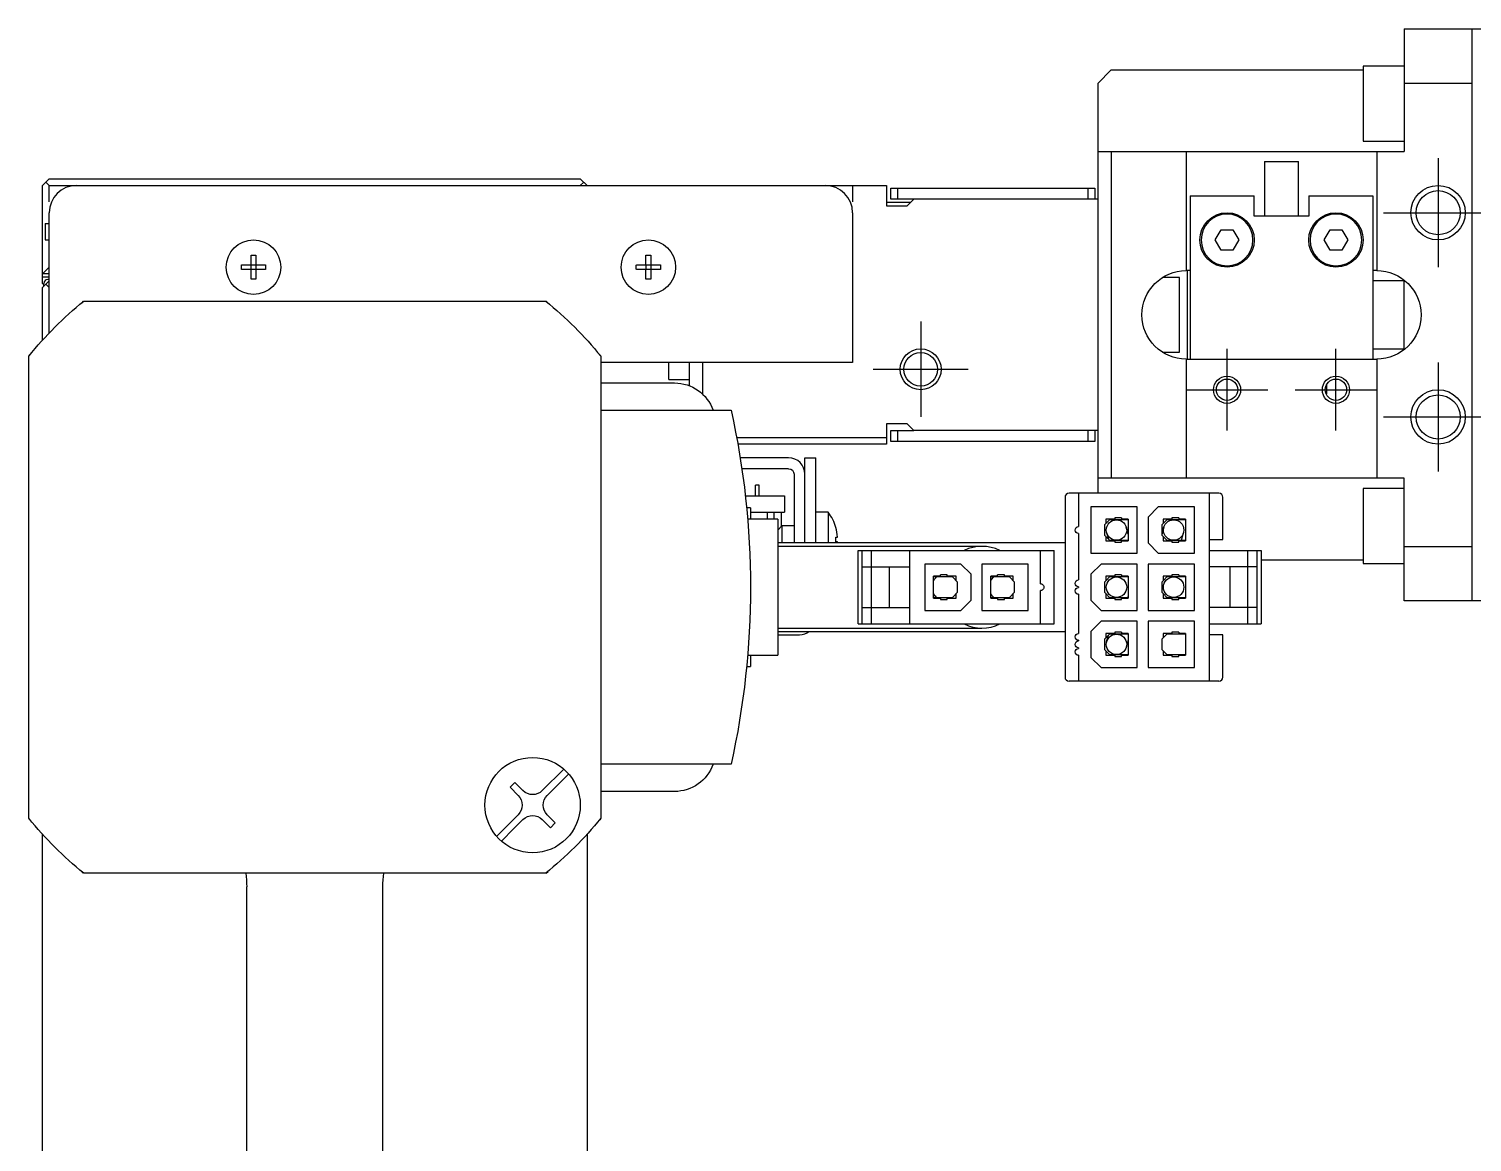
# Model space of a CAD drawing. Extents: x 0 to 1346, y -8 to 1139.
# Drawn here: x 418 to 524, y 1056.9 to 1138.7 of the extents above; entities that cross this region are included whole.
import ezdxf

# ---------------------------------------------------------------- set-up
doc = ezdxf.new("R2010")
doc.units = 0
doc.header["$LTSCALE"] = 0.5
doc.linetypes.add('CENTER', pattern=[50.8, 31.75, -6.35, 6.35, -6.35])
for name, color, linetype in [('MSM_CENTER', 1, 'CENTER'), ('MSM_CONTINUOUS', 7, 'CONTINUOUS'), ('MSM_NARROW', 5, 'CONTINUOUS')]:
    doc.layers.add(name, color=color, linetype=linetype)

msp = doc.modelspace()

# ---------------------------------------------------------------- linework, layer by layer
at = {"layer": 'MSM_CENTER'}
for p, q in [((521.5, 1129.17), (521.5, 1121.17)), ((517.5, 1125.17), (525.5, 1125.17)), ((483.5, 1117.17), (483.5, 1110.17)), ((506, 1109.17), (506, 1115.17)), ((514, 1109.17), (514, 1115.17)), ((521.5, 1114.17), (521.5, 1106.17)), ((480, 1113.67), (487, 1113.67)), ((503, 1112.17), (509, 1112.17)), ((511, 1112.17), (517, 1112.17)), ((517.5, 1110.17), (525.5, 1110.17))]:
    msp.add_line(p, q, dxfattribs=at)
at = {"layer": 'MSM_CONTINUOUS'}
for p, q in [((519, 1138.67), (532.7, 1138.67)), ((519, 1138.67), (519, 1129.67)), ((524, 1096.67), (524, 1138.67)), ((497.5, 1135.67), (496.5, 1134.67)), ((497.5, 1135.67), (516, 1135.67)), ((516, 1135.92), (516, 1130.42)), ((519, 1135.92), (516, 1135.92)), ((496.5, 1134.67), (496.5, 1104.57)), ((524, 1134.67), (519, 1134.67)), ((516, 1130.42), (519, 1130.42)), ((496.5, 1129.67), (519, 1129.67)), ((497.5, 1129.67), (497.5, 1105.67)), ((503, 1129.67), (503, 1120.92)), ((508.75, 1128.92), (511.25, 1128.92)), ((508.75, 1128.92), (508.75, 1124.92)), ((511.25, 1124.92), (511.25, 1128.92)), ((517, 1129.67), (517, 1120.92)), ((419.5, 1127.67), (419, 1127.17)), ((419, 1119.97), (419, 1127.17)), ((419.5, 1127.17), (419.25, 1127.42)), ((419.5, 1127.67), (458.5, 1127.67)), ((419.5, 1127.17), (481, 1127.17)), ((419.5, 1125.97), (419.5, 1127.17)), ((459, 1127.17), (458.5, 1127.67)), ((458.75, 1127.42), (458.5, 1127.17)), ((478.5, 1127.17), (478.5, 1125.97)), ((481, 1127.17), (481, 1125.67)), ((481.3, 1126.17), (481.3, 1126.97)), ((481.3, 1126.97), (496.3, 1126.97)), ((481.8, 1126.97), (481.8, 1126.17)), ((495.8, 1126.17), (495.8, 1126.97)), ((496.3, 1126.97), (496.3, 1126.17)), ((482.75, 1125.92), (481, 1125.92)), ((496.5, 1126.17), (481.3, 1126.17)), ((483, 1126.17), (482.5, 1125.67)), ((503.3, 1126.42), (503.3, 1114.42)), ((503.3, 1126.42), (508, 1126.42)), ((508, 1124.92), (508, 1126.42)), ((512, 1126.42), (512, 1124.92)), ((512, 1126.42), (516.7, 1126.42)), ((516.7, 1126.42), (516.7, 1114.42)), ((419.5, 1116.35), (419.5, 1125.17)), ((478.5, 1125.17), (478.5, 1114.17)), ((481, 1125.67), (482.5, 1125.67)), ((512, 1124.92), (508, 1124.92)), ((419.2, 1124.37), (419.2, 1123.17)), ((419.2, 1124.37), (419.5, 1124.37)), ((505.14, 1123.17), (505.57, 1123.92)), ((505.57, 1123.92), (506.43, 1123.92)), ((506.43, 1123.92), (506.87, 1123.17)), ((513.14, 1123.17), (513.57, 1123.92)), ((513.57, 1123.92), (514.43, 1123.92)), ((514.43, 1123.92), (514.87, 1123.17)), ((419.2, 1123.17), (419.5, 1123.17)), ((505.57, 1122.42), (505.14, 1123.17)), ((506.87, 1123.17), (506.43, 1122.42)), ((513.57, 1122.42), (513.14, 1123.17)), ((514.87, 1123.17), (514.43, 1122.42)), ((434.32, 1121.35), (434.32, 1122.06)), ((434.68, 1122.06), (434.68, 1121.35)), ((463.32, 1121.35), (463.32, 1122.06)), ((463.68, 1122.06), (463.68, 1121.35)), ((506.43, 1122.42), (505.57, 1122.42)), ((514.43, 1122.42), (513.57, 1122.42)), ((419, 1120.67), (419.5, 1121.17)), ((419.5, 1120.67), (419, 1120.67)), ((419, 1120.47), (419.5, 1120.47)), ((433.62, 1121.35), (434.32, 1121.35)), ((434.32, 1120.99), (433.62, 1120.99)), ((434.33, 1121.34), (434.32, 1121.35)), ((434.33, 1121), (434.32, 1120.99)), ((434.32, 1120.28), (434.32, 1120.99)), ((434.33, 1121), (434.33, 1121.34)), ((434.33, 1121.34), (434.67, 1121.34)), ((434.67, 1121), (434.33, 1121)), ((434.67, 1121.34), (434.68, 1121.35)), ((434.67, 1121.34), (434.67, 1121)), ((434.67, 1121), (434.68, 1120.99)), ((434.68, 1121.35), (435.39, 1121.35)), ((434.68, 1120.99), (434.68, 1120.28)), ((435.39, 1120.99), (434.68, 1120.99)), ((462.62, 1121.35), (463.32, 1121.35)), ((463.32, 1120.99), (462.62, 1120.99)), ((463.33, 1121.34), (463.32, 1121.35)), ((463.33, 1121), (463.32, 1120.99)), ((463.32, 1120.28), (463.32, 1120.99)), ((463.33, 1121.34), (463.67, 1121.34)), ((463.33, 1121), (463.33, 1121.34)), ((463.67, 1121), (463.33, 1121)), ((463.67, 1121.34), (463.68, 1121.35)), ((463.67, 1121.34), (463.67, 1121)), ((463.67, 1121), (463.68, 1120.99)), ((463.68, 1121.35), (464.39, 1121.35)), ((463.68, 1120.99), (463.68, 1120.28)), ((464.39, 1120.99), (463.68, 1120.99)), ((502.5, 1120.42), (501.27, 1120.42)), ((502.5, 1114.92), (502.5, 1120.42)), ((503.3, 1120.92), (503, 1120.92)), ((503.1, 1114.42), (503.1, 1120.92)), ((517, 1120.92), (516.7, 1120.92)), ((419.1, 1119.87), (419, 1119.97)), ((419.25, 1119.92), (419, 1119.67)), ((419, 1115.81), (419, 1119.67)), ((419.1, 1119.77), (419.1, 1119.97)), ((419.5, 1120.17), (419.25, 1119.92)), ((419.5, 1119.67), (419.25, 1119.92)), ((419.5, 1120.27), (419.4, 1120.27)), ((519, 1120.17), (516.7, 1120.17)), ((519, 1115.11), (519, 1120.23)), ((422, 1118.67), (421.87, 1118.54)), ((422.03, 1118.67), (455.97, 1118.67)), ((456.13, 1118.54), (456, 1118.67)), ((516.7, 1115.17), (519, 1115.17)), ((418.13, 1114.8), (418, 1114.67)), ((418, 1080.7), (418, 1114.64)), ((460, 1114.67), (459.87, 1114.8)), ((460, 1114.64), (460, 1080.7)), ((478.5, 1114.17), (460, 1114.17)), ((465, 1112.92), (465, 1114.17)), ((466.5, 1114.17), (466.5, 1112.47)), ((467.5, 1111.83), (467.5, 1114.17)), ((501.27, 1114.92), (502.5, 1114.92)), ((503, 1114.42), (503, 1105.67)), ((503, 1114.42), (517, 1114.42)), ((517, 1114.42), (517, 1105.67)), ((460, 1112.67), (465.42, 1112.67)), ((465, 1112.92), (466.5, 1112.92)), ((513.3, 1112.52), (513.3, 1111.87)), ((513.28, 1111.85), (513.3, 1111.87)), ((460, 1110.67), (469.57, 1110.67)), ((482.5, 1109.67), (481, 1109.67)), ((481, 1109.67), (481, 1108.17)), ((481.3, 1108.37), (481.3, 1109.17)), ((481.3, 1109.17), (483, 1109.17)), ((481.8, 1109.17), (481.8, 1108.37)), ((482.5, 1109.67), (483, 1109.17)), ((496.5, 1109.17), (483, 1109.17)), ((495.8, 1108.37), (495.8, 1109.17)), ((496.3, 1109.17), (496.3, 1108.37)), ((469.98, 1108.67), (481, 1108.67)), ((481, 1108.17), (470.07, 1108.17)), ((496.3, 1108.37), (481.3, 1108.37)), ((473.8, 1107.17), (470.24, 1107.17)), ((475, 1100.92), (475, 1107.17)), ((475, 1107.17), (475.8, 1107.17)), ((475.8, 1100.92), (475.8, 1107.17)), ((473.8, 1106.37), (470.36, 1106.37)), ((474.2, 1105.97), (474.2, 1100.92)), ((519, 1105.67), (496.5, 1105.67)), ((519, 1096.67), (519, 1105.67)), ((471.38, 1104.37), (471.38, 1105.17)), ((471.63, 1105.17), (471.38, 1105.17)), ((471.63, 1104.37), (471.63, 1105.17)), ((505.4, 1104.57), (494.4, 1104.57)), ((495.1, 1104.57), (495.1, 1102.12)), ((504.7, 1104.57), (504.7, 1090.77)), ((516, 1104.92), (516, 1099.42)), ((519, 1104.92), (516, 1104.92)), ((470.62, 1104.37), (473.5, 1104.37)), ((471, 1103.49), (470.71, 1103.49)), ((471, 1103.49), (471, 1102.67)), ((473.5, 1104.37), (473.5, 1103.17)), ((494.1, 1104.27), (494.1, 1091.07)), ((496, 1103.57), (496, 1100.17)), ((499.4, 1103.57), (496, 1103.57)), ((499.4, 1100.17), (499.4, 1103.57)), ((500.95, 1103.57), (500.2, 1102.82)), ((503.6, 1103.57), (500.95, 1103.57)), ((503.6, 1100.17), (503.6, 1103.57)), ((505.7, 1101.17), (505.7, 1104.27)), ((473, 1102.67), (470.79, 1102.67)), ((471, 1103.17), (473.5, 1103.17)), ((472.25, 1102.67), (472.25, 1103.17)), ((472.71, 1103.17), (472.71, 1102.67)), ((473, 1102.67), (473, 1092.67)), ((473.25, 1103.17), (473.25, 1102.12)), ((476.7, 1103.17), (475.8, 1103.17)), ((476.7, 1103.17), (476.7, 1100.92)), ((497.75, 1102.67), (497.1, 1102.67)), ((497.1, 1102.67), (497.1, 1102.35)), ((497.38, 1102.62), (497.1, 1102.35)), ((498.75, 1102.62), (497.38, 1102.62)), ((498.25, 1102.77), (497.75, 1102.77)), ((497.75, 1102.77), (497.75, 1102.62)), ((498.25, 1102.77), (498.25, 1102.62)), ((498.75, 1102.67), (498.25, 1102.67)), ((498.75, 1102.67), (498.75, 1101.07)), ((500.2, 1102.82), (500.2, 1100.92)), ((501.3, 1102.67), (501.3, 1102.35)), ((501.95, 1102.67), (501.3, 1102.67)), ((501.58, 1102.62), (501.3, 1102.35)), ((502.95, 1102.62), (501.58, 1102.62)), ((502.45, 1102.77), (501.95, 1102.77)), ((501.95, 1102.77), (501.95, 1102.62)), ((502.45, 1102.77), (502.45, 1102.62)), ((502.95, 1102.67), (502.45, 1102.67)), ((502.95, 1102.67), (502.95, 1101.07)), ((473.3, 1102.17), (473, 1101.87)), ((473.3, 1102.17), (473.3, 1100.92)), ((474.2, 1102.17), (473.3, 1102.17)), ((477.27, 1102.06), (477.28, 1102.06)), ((477.27, 1101.35), (477.39, 1101.35)), ((495.1, 1101.62), (495.1, 1098.2)), ((497.1, 1102.35), (497, 1102.25)), ((497, 1102.25), (497, 1101.5)), ((497, 1101.5), (497.1, 1101.4)), ((497.1, 1101.4), (497.1, 1101.07)), ((497.1, 1101.4), (497.38, 1101.12)), ((497.16, 1101.66), (497.29, 1101.21)), ((498.75, 1101.56), (498.6, 1102.08)), ((501.3, 1102.35), (501.2, 1102.25)), ((501.2, 1102.25), (501.2, 1101.5)), ((501.35, 1102.07), (501.2, 1101.53)), ((501.2, 1101.5), (501.3, 1101.4)), ((501.3, 1101.4), (501.3, 1101.07)), ((501.3, 1101.4), (501.58, 1101.12)), ((502.65, 1101.12), (502.8, 1101.67)), ((494.1, 1100.92), (473, 1100.92)), ((488, 1100.67), (473, 1100.67)), ((477.39, 1100.99), (477.27, 1100.99)), ((478.9, 1094.97), (478.9, 1100.37)), ((478.9, 1100.37), (493.3, 1100.37)), ((479.2, 1094.97), (479.2, 1100.37)), ((479.9, 1094.97), (479.9, 1100.37)), ((482.7, 1094.97), (482.7, 1100.37)), ((492.3, 1097.92), (492.3, 1100.37)), ((493.3, 1094.97), (493.3, 1100.37)), ((497.1, 1101.07), (497.75, 1101.07)), ((497.38, 1101.12), (498.75, 1101.12)), ((497.75, 1101.12), (497.75, 1100.97)), ((497.75, 1100.97), (498.25, 1100.97)), ((498.25, 1100.97), (498.25, 1101.12)), ((498.25, 1101.07), (498.75, 1101.07)), ((500.2, 1100.92), (500.95, 1100.17)), ((501.3, 1101.07), (501.95, 1101.07)), ((501.58, 1101.12), (502.95, 1101.12)), ((501.95, 1101.12), (501.95, 1100.97)), ((501.95, 1100.97), (502.45, 1100.97)), ((502.45, 1100.97), (502.45, 1101.12)), ((502.45, 1101.07), (502.95, 1101.07)), ((504.7, 1101.17), (505.7, 1101.17)), ((504.7, 1100.37), (508.5, 1100.37)), ((507.5, 1100.37), (507.5, 1094.97)), ((508.2, 1100.37), (508.2, 1094.97)), ((508.5, 1100.37), (508.5, 1094.97)), ((519, 1100.67), (524, 1100.67)), ((486.45, 1099.37), (483.8, 1099.37)), ((483.8, 1099.37), (483.8, 1095.97)), ((487.2, 1098.62), (486.45, 1099.37)), ((488, 1099.37), (488, 1095.97)), ((491.4, 1099.37), (488, 1099.37)), ((491.4, 1095.97), (491.4, 1099.37)), ((496, 1100.17), (499.4, 1100.17)), ((496.75, 1099.37), (496, 1098.62)), ((499.4, 1099.37), (496.75, 1099.37)), ((499.4, 1095.97), (499.4, 1099.37)), ((503.6, 1099.37), (500.2, 1099.37)), ((500.2, 1099.37), (500.2, 1095.97)), ((500.95, 1100.17), (503.6, 1100.17)), ((503.6, 1095.97), (503.6, 1099.37)), ((508.5, 1099.67), (516, 1099.67)), ((516, 1099.42), (519, 1099.42)), ((479.2, 1099.17), (482.7, 1099.17)), ((481.2, 1096.17), (481.2, 1099.17)), ((484.95, 1098.47), (484.45, 1098.47)), ((484.45, 1096.87), (484.45, 1098.47)), ((485.83, 1098.42), (484.45, 1098.42)), ((485.45, 1098.57), (484.95, 1098.57)), ((484.95, 1098.42), (484.95, 1098.57)), ((485.45, 1098.42), (485.45, 1098.57)), ((486.1, 1098.47), (485.45, 1098.47)), ((486.2, 1098.05), (485.83, 1098.42)), ((486.1, 1098.15), (486.1, 1098.47)), ((487.2, 1096.72), (487.2, 1098.62)), ((489.15, 1098.47), (488.65, 1098.47)), ((488.65, 1096.87), (488.65, 1098.47)), ((490.03, 1098.42), (488.65, 1098.42)), ((489.65, 1098.57), (489.15, 1098.57)), ((489.15, 1098.42), (489.15, 1098.57)), ((489.65, 1098.42), (489.65, 1098.57)), ((490.3, 1098.47), (489.65, 1098.47)), ((490.4, 1098.05), (490.03, 1098.42)), ((490.3, 1098.15), (490.3, 1098.47)), ((496, 1098.62), (496, 1096.72)), ((497.75, 1098.47), (497.1, 1098.47)), ((497.1, 1098.47), (497.1, 1098.15)), ((497.38, 1098.42), (497.1, 1098.15)), ((498.75, 1098.42), (497.38, 1098.42)), ((498.25, 1098.57), (497.75, 1098.57)), ((497.75, 1098.57), (497.75, 1098.42)), ((498.25, 1098.57), (498.25, 1098.42)), ((498.75, 1098.47), (498.25, 1098.47)), ((498.75, 1098.42), (498.67, 1098.42)), ((498.75, 1098.47), (498.75, 1096.87)), ((501.95, 1098.47), (501.3, 1098.47)), ((501.3, 1098.47), (501.3, 1098.15)), ((501.58, 1098.42), (501.3, 1098.15)), ((502.95, 1098.42), (501.58, 1098.42)), ((502.45, 1098.57), (501.95, 1098.57)), ((501.95, 1098.57), (501.95, 1098.42)), ((502.45, 1098.57), (502.45, 1098.42)), ((502.95, 1098.47), (502.45, 1098.47)), ((502.95, 1098.47), (502.95, 1096.87)), ((508.2, 1099.17), (504.7, 1099.17)), ((506.2, 1099.17), (506.2, 1096.17)), ((485.83, 1096.92), (486.2, 1097.3)), ((486.1, 1096.87), (486.1, 1097.2)), ((486.2, 1097.3), (486.2, 1098.05)), ((490.03, 1096.92), (490.4, 1097.3)), ((490.3, 1096.87), (490.3, 1097.2)), ((490.4, 1097.3), (490.4, 1098.05)), ((492.3, 1094.97), (492.3, 1097.42)), ((495.1, 1097.7), (495.1, 1097.65)), ((495.1, 1097.15), (495.1, 1094.27)), ((497.1, 1098.15), (497, 1098.05)), ((497, 1098.05), (497, 1097.3)), ((497, 1097.3), (497.1, 1097.2)), ((497.1, 1097.2), (497.1, 1096.87)), ((497.1, 1097.2), (497.38, 1096.92)), ((501.3, 1098.15), (501.2, 1098.05)), ((501.2, 1098.05), (501.2, 1097.3)), ((501.2, 1097.3), (501.3, 1097.2)), ((501.3, 1097.2), (501.3, 1096.87)), ((501.3, 1097.2), (501.58, 1096.92)), ((479.2, 1096.17), (482.7, 1096.17)), ((484.45, 1096.92), (485.83, 1096.92)), ((484.45, 1096.87), (484.95, 1096.87)), ((484.95, 1096.92), (484.95, 1096.77)), ((484.95, 1096.77), (485.45, 1096.77)), ((485.45, 1096.77), (485.45, 1096.92)), ((485.45, 1096.87), (486.1, 1096.87)), ((486.45, 1095.97), (487.2, 1096.72)), ((488.65, 1096.92), (490.03, 1096.92)), ((488.65, 1096.87), (489.15, 1096.87)), ((489.15, 1096.92), (489.15, 1096.77)), ((489.15, 1096.77), (489.65, 1096.77)), ((489.65, 1096.77), (489.65, 1096.92)), ((489.65, 1096.87), (490.3, 1096.87)), ((496, 1096.72), (496.75, 1095.97)), ((497.1, 1096.87), (497.75, 1096.87)), ((497.38, 1096.92), (498.75, 1096.92)), ((497.75, 1096.92), (497.75, 1096.77)), ((497.75, 1096.77), (498.25, 1096.77)), ((498.25, 1096.77), (498.25, 1096.92)), ((498.25, 1096.87), (498.75, 1096.87)), ((498.75, 1096.92), (498.67, 1096.92)), ((501.3, 1096.87), (501.95, 1096.87)), ((501.58, 1096.92), (502.95, 1096.92)), ((501.95, 1096.92), (501.95, 1096.77)), ((501.95, 1096.77), (502.45, 1096.77)), ((502.45, 1096.77), (502.45, 1096.92)), ((502.45, 1096.87), (502.95, 1096.87)), ((508.2, 1096.17), (504.7, 1096.17)), ((532.7, 1096.67), (519, 1096.67)), ((483.8, 1095.97), (486.45, 1095.97)), ((488, 1095.97), (491.4, 1095.97)), ((496.75, 1095.17), (496, 1094.42)), ((496.75, 1095.97), (499.4, 1095.97)), ((499.4, 1095.17), (496.75, 1095.17)), ((499.4, 1091.77), (499.4, 1095.17)), ((500.2, 1095.97), (503.6, 1095.97)), ((500.2, 1095.17), (500.2, 1091.77)), ((503.6, 1095.17), (500.2, 1095.17)), ((503.6, 1091.77), (503.6, 1095.17)), ((473, 1094.67), (488, 1094.67)), ((473, 1094.42), (494.1, 1094.42)), ((473, 1094.17), (474.6, 1094.17)), ((478.9, 1094.97), (493.3, 1094.97)), ((496, 1094.42), (496, 1092.52)), ((497.1, 1093.95), (497, 1093.85)), ((497.75, 1094.27), (497.1, 1094.27)), ((497.1, 1094.27), (497.1, 1093.95)), ((497.38, 1094.22), (497.1, 1093.95)), ((497.16, 1093.68), (497.29, 1094.14)), ((498.75, 1094.22), (497.38, 1094.22)), ((498.25, 1094.37), (497.75, 1094.37)), ((497.75, 1094.37), (497.75, 1094.22)), ((498.25, 1094.37), (498.25, 1094.22)), ((498.75, 1094.27), (498.25, 1094.27)), ((498.75, 1094.27), (498.75, 1092.67)), ((501.3, 1093.95), (501.2, 1093.85)), ((501.95, 1094.27), (501.3, 1094.27)), ((501.3, 1094.27), (501.3, 1093.95)), ((501.58, 1094.22), (501.3, 1093.95)), ((502.95, 1094.22), (501.58, 1094.22)), ((502.45, 1094.37), (501.95, 1094.37)), ((501.95, 1094.37), (501.95, 1094.22)), ((502.45, 1094.37), (502.45, 1094.22)), ((502.95, 1094.27), (502.45, 1094.27)), ((502.95, 1094.27), (502.95, 1092.67)), ((504.7, 1094.97), (508.5, 1094.97)), ((505.7, 1094.17), (504.7, 1094.17)), ((505.7, 1091.07), (505.7, 1094.17)), ((495.1, 1093.77), (495.1, 1093.72)), ((495.1, 1093.22), (495.1, 1093.17)), ((497, 1093.85), (497, 1093.1)), ((497, 1093.1), (497.1, 1093)), ((497.1, 1093), (497.1, 1092.67)), ((497.1, 1093), (497.38, 1092.72)), ((498.75, 1093.78), (498.6, 1093.26)), ((501.2, 1093.85), (501.2, 1093.1)), ((501.2, 1093.1), (501.58, 1092.72)), ((501.3, 1093), (501.3, 1092.67)), ((470.71, 1091.85), (471, 1091.85)), ((470.79, 1092.67), (473, 1092.67)), ((471, 1092.67), (471, 1091.85)), ((495.1, 1092.67), (495.1, 1090.77)), ((496, 1092.52), (496.75, 1091.77)), ((497.1, 1092.67), (497.75, 1092.67)), ((497.38, 1092.72), (498.75, 1092.72)), ((497.75, 1092.72), (497.75, 1092.57)), ((497.75, 1092.57), (498.25, 1092.57)), ((498.25, 1092.57), (498.25, 1092.72)), ((498.25, 1092.67), (498.75, 1092.67)), ((501.3, 1092.67), (501.95, 1092.67)), ((501.58, 1092.72), (502.95, 1092.72)), ((501.95, 1092.72), (501.95, 1092.57)), ((501.95, 1092.57), (502.45, 1092.57)), ((502.45, 1092.57), (502.45, 1092.72)), ((502.45, 1092.67), (502.95, 1092.67)), ((505.4, 1090.77), (494.4, 1090.77)), ((496.75, 1091.77), (499.4, 1091.77)), ((500.2, 1091.77), (503.6, 1091.77)), ((469.57, 1084.67), (460, 1084.67)), ((453.34, 1082.98), (453.69, 1083.33)), ((453.69, 1083.33), (454.29, 1082.73)), ((455.71, 1082.73), (457.29, 1084.32)), ((457.65, 1083.96), (456.72, 1083.04)), ((453.94, 1082.38), (453.34, 1082.98)), ((456.72, 1083.04), (456.06, 1082.38)), ((465.42, 1082.67), (460, 1082.67)), ((418, 1080.67), (418.13, 1080.54)), ((452.36, 1079.38), (453.94, 1080.96)), ((454.29, 1080.61), (453.63, 1079.95)), ((456.31, 1080.01), (455.71, 1080.61)), ((456.06, 1080.96), (456.66, 1080.36)), ((456.66, 1080.36), (456.31, 1080.01)), ((459.87, 1080.54), (460, 1080.67)), ((419, 1013.17), (419, 1079.53)), ((453.63, 1079.95), (452.71, 1079.02)), ((459, 1079.53), (459, 975.17)), ((421.87, 1076.8), (422, 1076.67)), ((455.97, 1076.67), (422.03, 1076.67)), ((456, 1076.67), (456.13, 1076.8)), ((434, 1014.47), (434, 1075.67)), ((444, 1014.47), (444, 1075.67))]:
    msp.add_line(p, q, dxfattribs=at)
for points in [[(434.32, 1122.06, 0), (434.32, 1122.06, 0), (434.33, 1122.06, 0), (434.33, 1122.06, 0), (434.33, 1122.06, 0), (434.34, 1122.06, 0), (434.34, 1122.06, 0), (434.34, 1122.06, 0), (434.34, 1122.06, 0), (434.35, 1122.06, 0), (434.35, 1122.06, 0), (434.35, 1122.06, 0), (434.36, 1122.06, 0), (434.36, 1122.06, 0), (434.36, 1122.06, 0), (434.36, 1122.06, 0), (434.37, 1122.06, 0), (434.37, 1122.06, 0), (434.37, 1122.06, 0), (434.38, 1122.06, 0), (434.38, 1122.06, 0), (434.38, 1122.06, 0), (434.38, 1122.06, 0), (434.39, 1122.06, 0), (434.39, 1122.06, 0), (434.39, 1122.06, 0), (434.39, 1122.06, 0), (434.4, 1122.06, 0), (434.4, 1122.06, 0), (434.4, 1122.06, 0), (434.41, 1122.06, 0), (434.41, 1122.06, 0), (434.41, 1122.06, 0), (434.41, 1122.06, 0), (434.42, 1122.06, 0), (434.42, 1122.06, 0), (434.42, 1122.06, 0), (434.43, 1122.06, 0), (434.43, 1122.06, 0), (434.43, 1122.06, 0), (434.43, 1122.06, 0), (434.44, 1122.06, 0), (434.44, 1122.06, 0), (434.44, 1122.06, 0), (434.44, 1122.06, 0), (434.45, 1122.06, 0), (434.45, 1122.06, 0), (434.45, 1122.06, 0), (434.46, 1122.06, 0), (434.46, 1122.06, 0), (434.46, 1122.06, 0), (434.46, 1122.06, 0), (434.47, 1122.06, 0), (434.47, 1122.06, 0), (434.47, 1122.06, 0), (434.48, 1122.06, 0), (434.48, 1122.06, 0), (434.48, 1122.06, 0), (434.49, 1122.06, 0), (434.49, 1122.06, 0), (434.49, 1122.06, 0), (434.49, 1122.06, 0), (434.5, 1122.06, 0), (434.5, 1122.06, 0), (434.5, 1122.06, 0), (434.5, 1122.06, 0), (434.51, 1122.06, 0), (434.51, 1122.06, 0), (434.51, 1122.06, 0), (434.52, 1122.06, 0), (434.52, 1122.06, 0), (434.52, 1122.06, 0), (434.52, 1122.06, 0), (434.53, 1122.06, 0), (434.53, 1122.06, 0), (434.53, 1122.06, 0), (434.54, 1122.06, 0), (434.54, 1122.06, 0), (434.54, 1122.06, 0), (434.54, 1122.06, 0), (434.55, 1122.06, 0), (434.55, 1122.06, 0), (434.55, 1122.06, 0), (434.56, 1122.06, 0), (434.56, 1122.06, 0), (434.56, 1122.06, 0), (434.56, 1122.06, 0), (434.57, 1122.06, 0), (434.57, 1122.06, 0), (434.57, 1122.06, 0), (434.57, 1122.06, 0), (434.58, 1122.06, 0), (434.58, 1122.06, 0), (434.58, 1122.06, 0), (434.59, 1122.06, 0), (434.59, 1122.06, 0), (434.59, 1122.06, 0), (434.59, 1122.06, 0), (434.6, 1122.06, 0), (434.6, 1122.06, 0), (434.6, 1122.06, 0), (434.61, 1122.06, 0), (434.61, 1122.06, 0), (434.61, 1122.06, 0), (434.61, 1122.06, 0), (434.62, 1122.06, 0), (434.62, 1122.06, 0), (434.62, 1122.06, 0), (434.62, 1122.06, 0), (434.63, 1122.06, 0), (434.63, 1122.06, 0), (434.63, 1122.06, 0), (434.64, 1122.06, 0), (434.64, 1122.06, 0), (434.64, 1122.06, 0), (434.64, 1122.06, 0), (434.65, 1122.06, 0), (434.65, 1122.06, 0), (434.65, 1122.06, 0), (434.66, 1122.06, 0), (434.66, 1122.06, 0), (434.66, 1122.06, 0), (434.67, 1122.06, 0), (434.67, 1122.06, 0), (434.67, 1122.06, 0), (434.67, 1122.06, 0), (434.68, 1122.06, 0), (434.68, 1122.06, 0), (434.68, 1122.06, 0)], [(463.32, 1122.06, 0), (463.32, 1122.06, 0), (463.33, 1122.06, 0), (463.33, 1122.06, 0), (463.33, 1122.06, 0), (463.34, 1122.06, 0), (463.34, 1122.06, 0), (463.34, 1122.06, 0), (463.34, 1122.06, 0), (463.35, 1122.06, 0), (463.35, 1122.06, 0), (463.35, 1122.06, 0), (463.36, 1122.06, 0), (463.36, 1122.06, 0), (463.36, 1122.06, 0), (463.36, 1122.06, 0), (463.37, 1122.06, 0), (463.37, 1122.06, 0), (463.37, 1122.06, 0), (463.38, 1122.06, 0), (463.38, 1122.06, 0), (463.38, 1122.06, 0), (463.38, 1122.06, 0), (463.39, 1122.06, 0), (463.39, 1122.06, 0), (463.39, 1122.06, 0), (463.39, 1122.06, 0), (463.4, 1122.06, 0), (463.4, 1122.06, 0), (463.4, 1122.06, 0), (463.41, 1122.06, 0), (463.41, 1122.06, 0), (463.41, 1122.06, 0), (463.41, 1122.06, 0), (463.42, 1122.06, 0), (463.42, 1122.06, 0), (463.42, 1122.06, 0), (463.43, 1122.06, 0), (463.43, 1122.06, 0), (463.43, 1122.06, 0), (463.43, 1122.06, 0), (463.44, 1122.06, 0), (463.44, 1122.06, 0), (463.44, 1122.06, 0), (463.44, 1122.06, 0), (463.45, 1122.06, 0), (463.45, 1122.06, 0), (463.45, 1122.06, 0), (463.46, 1122.06, 0), (463.46, 1122.06, 0), (463.46, 1122.06, 0), (463.46, 1122.06, 0), (463.47, 1122.06, 0), (463.47, 1122.06, 0), (463.47, 1122.06, 0), (463.48, 1122.06, 0), (463.48, 1122.06, 0), (463.48, 1122.06, 0), (463.49, 1122.06, 0), (463.49, 1122.06, 0), (463.49, 1122.06, 0), (463.49, 1122.06, 0), (463.5, 1122.06, 0), (463.5, 1122.06, 0), (463.5, 1122.06, 0), (463.5, 1122.06, 0), (463.51, 1122.06, 0), (463.51, 1122.06, 0), (463.51, 1122.06, 0), (463.52, 1122.06, 0), (463.52, 1122.06, 0), (463.52, 1122.06, 0), (463.52, 1122.06, 0), (463.53, 1122.06, 0), (463.53, 1122.06, 0), (463.53, 1122.06, 0), (463.54, 1122.06, 0), (463.54, 1122.06, 0), (463.54, 1122.06, 0), (463.54, 1122.06, 0), (463.55, 1122.06, 0), (463.55, 1122.06, 0), (463.55, 1122.06, 0), (463.56, 1122.06, 0), (463.56, 1122.06, 0), (463.56, 1122.06, 0), (463.56, 1122.06, 0), (463.57, 1122.06, 0), (463.57, 1122.06, 0), (463.57, 1122.06, 0), (463.57, 1122.06, 0), (463.58, 1122.06, 0), (463.58, 1122.06, 0), (463.58, 1122.06, 0), (463.59, 1122.06, 0), (463.59, 1122.06, 0), (463.59, 1122.06, 0), (463.59, 1122.06, 0), (463.6, 1122.06, 0), (463.6, 1122.06, 0), (463.6, 1122.06, 0), (463.61, 1122.06, 0), (463.61, 1122.06, 0), (463.61, 1122.06, 0), (463.61, 1122.06, 0), (463.62, 1122.06, 0), (463.62, 1122.06, 0), (463.62, 1122.06, 0), (463.62, 1122.06, 0), (463.63, 1122.06, 0), (463.63, 1122.06, 0), (463.63, 1122.06, 0), (463.64, 1122.06, 0), (463.64, 1122.06, 0), (463.64, 1122.06, 0), (463.64, 1122.06, 0), (463.65, 1122.06, 0), (463.65, 1122.06, 0), (463.65, 1122.06, 0), (463.66, 1122.06, 0), (463.66, 1122.06, 0), (463.66, 1122.06, 0), (463.67, 1122.06, 0), (463.67, 1122.06, 0), (463.67, 1122.06, 0), (463.67, 1122.06, 0), (463.68, 1122.06, 0), (463.68, 1122.06, 0), (463.68, 1122.06, 0)], [(433.62, 1120.99, 0), (433.62, 1120.99, 0), (433.62, 1121, 0), (433.62, 1121, 0), (433.62, 1121, 0), (433.62, 1121, 0), (433.62, 1121.01, 0), (433.62, 1121.01, 0), (433.62, 1121.01, 0), (433.62, 1121.02, 0), (433.62, 1121.02, 0), (433.62, 1121.02, 0), (433.61, 1121.02, 0), (433.61, 1121.03, 0), (433.61, 1121.03, 0), (433.61, 1121.03, 0), (433.61, 1121.04, 0), (433.61, 1121.04, 0), (433.61, 1121.04, 0), (433.61, 1121.04, 0), (433.61, 1121.05, 0), (433.61, 1121.05, 0), (433.61, 1121.05, 0), (433.61, 1121.05, 0), (433.61, 1121.06, 0), (433.61, 1121.06, 0), (433.61, 1121.06, 0), (433.61, 1121.07, 0), (433.61, 1121.07, 0), (433.61, 1121.07, 0), (433.61, 1121.07, 0), (433.61, 1121.08, 0), (433.61, 1121.08, 0), (433.61, 1121.08, 0), (433.61, 1121.09, 0), (433.61, 1121.09, 0), (433.61, 1121.09, 0), (433.61, 1121.09, 0), (433.61, 1121.1, 0), (433.61, 1121.1, 0), (433.61, 1121.1, 0), (433.61, 1121.11, 0), (433.61, 1121.11, 0), (433.61, 1121.11, 0), (433.61, 1121.11, 0), (433.61, 1121.12, 0), (433.61, 1121.12, 0), (433.61, 1121.12, 0), (433.61, 1121.13, 0), (433.61, 1121.13, 0), (433.61, 1121.13, 0), (433.61, 1121.13, 0), (433.61, 1121.14, 0), (433.61, 1121.14, 0), (433.61, 1121.14, 0), (433.61, 1121.14, 0), (433.61, 1121.15, 0), (433.61, 1121.15, 0), (433.61, 1121.15, 0), (433.61, 1121.16, 0), (433.61, 1121.16, 0), (433.61, 1121.16, 0), (433.61, 1121.16, 0), (433.61, 1121.17, 0), (433.61, 1121.17, 0), (433.61, 1121.17, 0), (433.61, 1121.18, 0), (433.61, 1121.18, 0), (433.61, 1121.18, 0), (433.61, 1121.18, 0), (433.61, 1121.19, 0), (433.61, 1121.19, 0), (433.61, 1121.19, 0), (433.61, 1121.2, 0), (433.61, 1121.2, 0), (433.61, 1121.2, 0), (433.61, 1121.2, 0), (433.61, 1121.21, 0), (433.61, 1121.21, 0), (433.61, 1121.21, 0), (433.61, 1121.22, 0), (433.61, 1121.22, 0), (433.61, 1121.22, 0), (433.61, 1121.22, 0), (433.61, 1121.23, 0), (433.61, 1121.23, 0), (433.61, 1121.23, 0), (433.61, 1121.23, 0), (433.61, 1121.24, 0), (433.61, 1121.24, 0), (433.61, 1121.24, 0), (433.61, 1121.25, 0), (433.61, 1121.25, 0), (433.61, 1121.25, 0), (433.61, 1121.25, 0), (433.61, 1121.26, 0), (433.61, 1121.26, 0), (433.61, 1121.26, 0), (433.61, 1121.27, 0), (433.61, 1121.27, 0), (433.61, 1121.27, 0), (433.61, 1121.27, 0), (433.61, 1121.28, 0), (433.61, 1121.28, 0), (433.61, 1121.28, 0), (433.61, 1121.29, 0), (433.61, 1121.29, 0), (433.61, 1121.29, 0), (433.61, 1121.29, 0), (433.61, 1121.3, 0), (433.61, 1121.3, 0), (433.61, 1121.3, 0), (433.61, 1121.31, 0), (433.61, 1121.31, 0), (433.61, 1121.31, 0), (433.61, 1121.31, 0), (433.61, 1121.32, 0), (433.62, 1121.32, 0), (433.62, 1121.32, 0), (433.62, 1121.32, 0), (433.62, 1121.33, 0), (433.62, 1121.33, 0), (433.62, 1121.33, 0), (433.62, 1121.34, 0), (433.62, 1121.34, 0), (433.62, 1121.34, 0), (433.62, 1121.34, 0), (433.62, 1121.35, 0), (433.62, 1121.35, 0)], [(435.39, 1121.35, 0), (435.39, 1121.35, 0), (435.39, 1121.34, 0), (435.39, 1121.34, 0), (435.39, 1121.34, 0), (435.39, 1121.34, 0), (435.39, 1121.33, 0), (435.39, 1121.33, 0), (435.39, 1121.33, 0), (435.39, 1121.32, 0), (435.39, 1121.32, 0), (435.39, 1121.32, 0), (435.39, 1121.32, 0), (435.39, 1121.31, 0), (435.39, 1121.31, 0), (435.39, 1121.31, 0), (435.39, 1121.31, 0), (435.39, 1121.3, 0), (435.39, 1121.3, 0), (435.39, 1121.3, 0), (435.39, 1121.29, 0), (435.39, 1121.29, 0), (435.39, 1121.29, 0), (435.39, 1121.29, 0), (435.39, 1121.28, 0), (435.39, 1121.28, 0), (435.39, 1121.28, 0), (435.39, 1121.27, 0), (435.39, 1121.27, 0), (435.39, 1121.27, 0), (435.39, 1121.27, 0), (435.39, 1121.26, 0), (435.39, 1121.26, 0), (435.39, 1121.26, 0), (435.39, 1121.25, 0), (435.39, 1121.25, 0), (435.39, 1121.25, 0), (435.39, 1121.25, 0), (435.39, 1121.24, 0), (435.39, 1121.24, 0), (435.39, 1121.24, 0), (435.39, 1121.23, 0), (435.39, 1121.23, 0), (435.39, 1121.23, 0), (435.39, 1121.23, 0), (435.39, 1121.22, 0), (435.39, 1121.22, 0), (435.39, 1121.22, 0), (435.39, 1121.22, 0), (435.39, 1121.21, 0), (435.39, 1121.21, 0), (435.39, 1121.21, 0), (435.39, 1121.2, 0), (435.39, 1121.2, 0), (435.39, 1121.2, 0), (435.39, 1121.2, 0), (435.39, 1121.19, 0), (435.39, 1121.19, 0), (435.39, 1121.19, 0), (435.39, 1121.18, 0), (435.39, 1121.18, 0), (435.39, 1121.18, 0), (435.39, 1121.18, 0), (435.39, 1121.17, 0), (435.39, 1121.17, 0), (435.39, 1121.17, 0), (435.39, 1121.16, 0), (435.39, 1121.16, 0), (435.39, 1121.16, 0), (435.39, 1121.16, 0), (435.39, 1121.15, 0), (435.39, 1121.15, 0), (435.39, 1121.15, 0), (435.39, 1121.14, 0), (435.39, 1121.14, 0), (435.39, 1121.14, 0), (435.39, 1121.14, 0), (435.39, 1121.13, 0), (435.39, 1121.13, 0), (435.39, 1121.13, 0), (435.39, 1121.13, 0), (435.39, 1121.12, 0), (435.39, 1121.12, 0), (435.39, 1121.12, 0), (435.39, 1121.11, 0), (435.39, 1121.11, 0), (435.39, 1121.11, 0), (435.39, 1121.11, 0), (435.39, 1121.1, 0), (435.39, 1121.1, 0), (435.39, 1121.1, 0), (435.39, 1121.09, 0), (435.39, 1121.09, 0), (435.39, 1121.09, 0), (435.39, 1121.09, 0), (435.39, 1121.08, 0), (435.39, 1121.08, 0), (435.39, 1121.08, 0), (435.39, 1121.07, 0), (435.39, 1121.07, 0), (435.39, 1121.07, 0), (435.39, 1121.07, 0), (435.39, 1121.06, 0), (435.39, 1121.06, 0), (435.39, 1121.06, 0), (435.39, 1121.05, 0), (435.39, 1121.05, 0), (435.39, 1121.05, 0), (435.39, 1121.05, 0), (435.39, 1121.04, 0), (435.39, 1121.04, 0), (435.39, 1121.04, 0), (435.39, 1121.04, 0), (435.39, 1121.03, 0), (435.39, 1121.03, 0), (435.39, 1121.03, 0), (435.39, 1121.02, 0), (435.39, 1121.02, 0), (435.39, 1121.02, 0), (435.39, 1121.02, 0), (435.39, 1121.01, 0), (435.39, 1121.01, 0), (435.39, 1121.01, 0), (435.39, 1121, 0), (435.39, 1121, 0), (435.39, 1121, 0), (435.39, 1121, 0), (435.39, 1120.99, 0), (435.39, 1120.99, 0)], [(462.62, 1120.99, 0), (462.62, 1120.99, 0), (462.62, 1121, 0), (462.62, 1121, 0), (462.62, 1121, 0), (462.62, 1121, 0), (462.62, 1121.01, 0), (462.62, 1121.01, 0), (462.62, 1121.01, 0), (462.62, 1121.02, 0), (462.62, 1121.02, 0), (462.62, 1121.02, 0), (462.61, 1121.02, 0), (462.61, 1121.03, 0), (462.61, 1121.03, 0), (462.61, 1121.03, 0), (462.61, 1121.04, 0), (462.61, 1121.04, 0), (462.61, 1121.04, 0), (462.61, 1121.04, 0), (462.61, 1121.05, 0), (462.61, 1121.05, 0), (462.61, 1121.05, 0), (462.61, 1121.05, 0), (462.61, 1121.06, 0), (462.61, 1121.06, 0), (462.61, 1121.06, 0), (462.61, 1121.07, 0), (462.61, 1121.07, 0), (462.61, 1121.07, 0), (462.61, 1121.07, 0), (462.61, 1121.08, 0), (462.61, 1121.08, 0), (462.61, 1121.08, 0), (462.61, 1121.09, 0), (462.61, 1121.09, 0), (462.61, 1121.09, 0), (462.61, 1121.09, 0), (462.61, 1121.1, 0), (462.61, 1121.1, 0), (462.61, 1121.1, 0), (462.61, 1121.11, 0), (462.61, 1121.11, 0), (462.61, 1121.11, 0), (462.61, 1121.11, 0), (462.61, 1121.12, 0), (462.61, 1121.12, 0), (462.61, 1121.12, 0), (462.61, 1121.13, 0), (462.61, 1121.13, 0), (462.61, 1121.13, 0), (462.61, 1121.13, 0), (462.61, 1121.14, 0), (462.61, 1121.14, 0), (462.61, 1121.14, 0), (462.61, 1121.14, 0), (462.61, 1121.15, 0), (462.61, 1121.15, 0), (462.61, 1121.15, 0), (462.61, 1121.16, 0), (462.61, 1121.16, 0), (462.61, 1121.16, 0), (462.61, 1121.16, 0), (462.61, 1121.17, 0), (462.61, 1121.17, 0), (462.61, 1121.17, 0), (462.61, 1121.18, 0), (462.61, 1121.18, 0), (462.61, 1121.18, 0), (462.61, 1121.18, 0), (462.61, 1121.19, 0), (462.61, 1121.19, 0), (462.61, 1121.19, 0), (462.61, 1121.2, 0), (462.61, 1121.2, 0), (462.61, 1121.2, 0), (462.61, 1121.2, 0), (462.61, 1121.21, 0), (462.61, 1121.21, 0), (462.61, 1121.21, 0), (462.61, 1121.22, 0), (462.61, 1121.22, 0), (462.61, 1121.22, 0), (462.61, 1121.22, 0), (462.61, 1121.23, 0), (462.61, 1121.23, 0), (462.61, 1121.23, 0), (462.61, 1121.23, 0), (462.61, 1121.24, 0), (462.61, 1121.24, 0), (462.61, 1121.24, 0), (462.61, 1121.25, 0), (462.61, 1121.25, 0), (462.61, 1121.25, 0), (462.61, 1121.25, 0), (462.61, 1121.26, 0), (462.61, 1121.26, 0), (462.61, 1121.26, 0), (462.61, 1121.27, 0), (462.61, 1121.27, 0), (462.61, 1121.27, 0), (462.61, 1121.27, 0), (462.61, 1121.28, 0), (462.61, 1121.28, 0), (462.61, 1121.28, 0), (462.61, 1121.29, 0), (462.61, 1121.29, 0), (462.61, 1121.29, 0), (462.61, 1121.29, 0), (462.61, 1121.3, 0), (462.61, 1121.3, 0), (462.61, 1121.3, 0), (462.61, 1121.31, 0), (462.61, 1121.31, 0), (462.61, 1121.31, 0), (462.61, 1121.31, 0), (462.61, 1121.32, 0), (462.62, 1121.32, 0), (462.62, 1121.32, 0), (462.62, 1121.32, 0), (462.62, 1121.33, 0), (462.62, 1121.33, 0), (462.62, 1121.33, 0), (462.62, 1121.34, 0), (462.62, 1121.34, 0), (462.62, 1121.34, 0), (462.62, 1121.34, 0), (462.62, 1121.35, 0), (462.62, 1121.35, 0)], [(464.39, 1121.35, 0), (464.39, 1121.35, 0), (464.39, 1121.34, 0), (464.39, 1121.34, 0), (464.39, 1121.34, 0), (464.39, 1121.34, 0), (464.39, 1121.33, 0), (464.39, 1121.33, 0), (464.39, 1121.33, 0), (464.39, 1121.32, 0), (464.39, 1121.32, 0), (464.39, 1121.32, 0), (464.39, 1121.32, 0), (464.39, 1121.31, 0), (464.39, 1121.31, 0), (464.39, 1121.31, 0), (464.39, 1121.31, 0), (464.39, 1121.3, 0), (464.39, 1121.3, 0), (464.39, 1121.3, 0), (464.39, 1121.29, 0), (464.39, 1121.29, 0), (464.39, 1121.29, 0), (464.39, 1121.29, 0), (464.39, 1121.28, 0), (464.39, 1121.28, 0), (464.39, 1121.28, 0), (464.39, 1121.27, 0), (464.39, 1121.27, 0), (464.39, 1121.27, 0), (464.39, 1121.27, 0), (464.39, 1121.26, 0), (464.39, 1121.26, 0), (464.39, 1121.26, 0), (464.39, 1121.25, 0), (464.39, 1121.25, 0), (464.39, 1121.25, 0), (464.39, 1121.25, 0), (464.39, 1121.24, 0), (464.39, 1121.24, 0), (464.39, 1121.24, 0), (464.39, 1121.23, 0), (464.39, 1121.23, 0), (464.39, 1121.23, 0), (464.39, 1121.23, 0), (464.39, 1121.22, 0), (464.39, 1121.22, 0), (464.39, 1121.22, 0), (464.39, 1121.22, 0), (464.39, 1121.21, 0), (464.39, 1121.21, 0), (464.39, 1121.21, 0), (464.39, 1121.2, 0), (464.39, 1121.2, 0), (464.39, 1121.2, 0), (464.39, 1121.2, 0), (464.39, 1121.19, 0), (464.39, 1121.19, 0), (464.39, 1121.19, 0), (464.39, 1121.18, 0), (464.39, 1121.18, 0), (464.39, 1121.18, 0), (464.39, 1121.18, 0), (464.39, 1121.17, 0), (464.39, 1121.17, 0), (464.39, 1121.17, 0), (464.39, 1121.16, 0), (464.39, 1121.16, 0), (464.39, 1121.16, 0), (464.39, 1121.16, 0), (464.39, 1121.15, 0), (464.39, 1121.15, 0), (464.39, 1121.15, 0), (464.39, 1121.14, 0), (464.39, 1121.14, 0), (464.39, 1121.14, 0), (464.39, 1121.14, 0), (464.39, 1121.13, 0), (464.39, 1121.13, 0), (464.39, 1121.13, 0), (464.39, 1121.13, 0), (464.39, 1121.12, 0), (464.39, 1121.12, 0), (464.39, 1121.12, 0), (464.39, 1121.11, 0), (464.39, 1121.11, 0), (464.39, 1121.11, 0), (464.39, 1121.11, 0), (464.39, 1121.1, 0), (464.39, 1121.1, 0), (464.39, 1121.1, 0), (464.39, 1121.09, 0), (464.39, 1121.09, 0), (464.39, 1121.09, 0), (464.39, 1121.09, 0), (464.39, 1121.08, 0), (464.39, 1121.08, 0), (464.39, 1121.08, 0), (464.39, 1121.07, 0), (464.39, 1121.07, 0), (464.39, 1121.07, 0), (464.39, 1121.07, 0), (464.39, 1121.06, 0), (464.39, 1121.06, 0), (464.39, 1121.06, 0), (464.39, 1121.05, 0), (464.39, 1121.05, 0), (464.39, 1121.05, 0), (464.39, 1121.05, 0), (464.39, 1121.04, 0), (464.39, 1121.04, 0), (464.39, 1121.04, 0), (464.39, 1121.04, 0), (464.39, 1121.03, 0), (464.39, 1121.03, 0), (464.39, 1121.03, 0), (464.39, 1121.02, 0), (464.39, 1121.02, 0), (464.39, 1121.02, 0), (464.39, 1121.02, 0), (464.39, 1121.01, 0), (464.39, 1121.01, 0), (464.39, 1121.01, 0), (464.39, 1121, 0), (464.39, 1121, 0), (464.39, 1121, 0), (464.39, 1121, 0), (464.39, 1120.99, 0), (464.39, 1120.99, 0)], [(434.68, 1120.28, 0), (434.68, 1120.28, 0), (434.68, 1120.28, 0), (434.67, 1120.28, 0), (434.67, 1120.28, 0), (434.67, 1120.28, 0), (434.67, 1120.28, 0), (434.66, 1120.28, 0), (434.66, 1120.28, 0), (434.66, 1120.28, 0), (434.65, 1120.28, 0), (434.65, 1120.28, 0), (434.65, 1120.28, 0), (434.64, 1120.28, 0), (434.64, 1120.28, 0), (434.64, 1120.28, 0), (434.64, 1120.28, 0), (434.63, 1120.28, 0), (434.63, 1120.28, 0), (434.63, 1120.28, 0), (434.62, 1120.28, 0), (434.62, 1120.28, 0), (434.62, 1120.28, 0), (434.62, 1120.28, 0), (434.61, 1120.28, 0), (434.61, 1120.28, 0), (434.61, 1120.28, 0), (434.61, 1120.28, 0), (434.6, 1120.28, 0), (434.6, 1120.28, 0), (434.6, 1120.28, 0), (434.59, 1120.28, 0), (434.59, 1120.28, 0), (434.59, 1120.28, 0), (434.59, 1120.28, 0), (434.58, 1120.28, 0), (434.58, 1120.28, 0), (434.58, 1120.28, 0), (434.57, 1120.28, 0), (434.57, 1120.28, 0), (434.57, 1120.28, 0), (434.57, 1120.28, 0), (434.56, 1120.28, 0), (434.56, 1120.28, 0), (434.56, 1120.28, 0), (434.56, 1120.28, 0), (434.55, 1120.28, 0), (434.55, 1120.28, 0), (434.55, 1120.28, 0), (434.54, 1120.28, 0), (434.54, 1120.28, 0), (434.54, 1120.28, 0), (434.54, 1120.28, 0), (434.53, 1120.28, 0), (434.53, 1120.28, 0), (434.53, 1120.28, 0), (434.52, 1120.28, 0), (434.52, 1120.28, 0), (434.52, 1120.28, 0), (434.52, 1120.28, 0), (434.51, 1120.28, 0), (434.51, 1120.28, 0), (434.51, 1120.28, 0), (434.5, 1120.28, 0), (434.5, 1120.28, 0), (434.5, 1120.28, 0), (434.5, 1120.28, 0), (434.49, 1120.28, 0), (434.49, 1120.28, 0), (434.49, 1120.28, 0), (434.49, 1120.28, 0), (434.48, 1120.28, 0), (434.48, 1120.28, 0), (434.48, 1120.28, 0), (434.47, 1120.28, 0), (434.47, 1120.28, 0), (434.47, 1120.28, 0), (434.46, 1120.28, 0), (434.46, 1120.28, 0), (434.46, 1120.28, 0), (434.46, 1120.28, 0), (434.45, 1120.28, 0), (434.45, 1120.28, 0), (434.45, 1120.28, 0), (434.44, 1120.28, 0), (434.44, 1120.28, 0), (434.44, 1120.28, 0), (434.44, 1120.28, 0), (434.43, 1120.28, 0), (434.43, 1120.28, 0), (434.43, 1120.28, 0), (434.43, 1120.28, 0), (434.42, 1120.28, 0), (434.42, 1120.28, 0), (434.42, 1120.28, 0), (434.41, 1120.28, 0), (434.41, 1120.28, 0), (434.41, 1120.28, 0), (434.41, 1120.28, 0), (434.4, 1120.28, 0), (434.4, 1120.28, 0), (434.4, 1120.28, 0), (434.39, 1120.28, 0), (434.39, 1120.28, 0), (434.39, 1120.28, 0), (434.39, 1120.28, 0), (434.38, 1120.28, 0), (434.38, 1120.28, 0), (434.38, 1120.28, 0), (434.38, 1120.28, 0), (434.37, 1120.28, 0), (434.37, 1120.28, 0), (434.37, 1120.28, 0), (434.36, 1120.28, 0), (434.36, 1120.28, 0), (434.36, 1120.28, 0), (434.36, 1120.28, 0), (434.35, 1120.28, 0), (434.35, 1120.28, 0), (434.35, 1120.28, 0), (434.34, 1120.28, 0), (434.34, 1120.28, 0), (434.34, 1120.28, 0), (434.34, 1120.28, 0), (434.33, 1120.28, 0), (434.33, 1120.28, 0), (434.33, 1120.28, 0), (434.32, 1120.28, 0), (434.32, 1120.28, 0)], [(463.68, 1120.28, 0), (463.68, 1120.28, 0), (463.68, 1120.28, 0), (463.67, 1120.28, 0), (463.67, 1120.28, 0), (463.67, 1120.28, 0), (463.67, 1120.28, 0), (463.66, 1120.28, 0), (463.66, 1120.28, 0), (463.66, 1120.28, 0), (463.65, 1120.28, 0), (463.65, 1120.28, 0), (463.65, 1120.28, 0), (463.64, 1120.28, 0), (463.64, 1120.28, 0), (463.64, 1120.28, 0), (463.64, 1120.28, 0), (463.63, 1120.28, 0), (463.63, 1120.28, 0), (463.63, 1120.28, 0), (463.62, 1120.28, 0), (463.62, 1120.28, 0), (463.62, 1120.28, 0), (463.62, 1120.28, 0), (463.61, 1120.28, 0), (463.61, 1120.28, 0), (463.61, 1120.28, 0), (463.61, 1120.28, 0), (463.6, 1120.28, 0), (463.6, 1120.28, 0), (463.6, 1120.28, 0), (463.59, 1120.28, 0), (463.59, 1120.28, 0), (463.59, 1120.28, 0), (463.59, 1120.28, 0), (463.58, 1120.28, 0), (463.58, 1120.28, 0), (463.58, 1120.28, 0), (463.57, 1120.28, 0), (463.57, 1120.28, 0), (463.57, 1120.28, 0), (463.57, 1120.28, 0), (463.56, 1120.28, 0), (463.56, 1120.28, 0), (463.56, 1120.28, 0), (463.56, 1120.28, 0), (463.55, 1120.28, 0), (463.55, 1120.28, 0), (463.55, 1120.28, 0), (463.54, 1120.28, 0), (463.54, 1120.28, 0), (463.54, 1120.28, 0), (463.54, 1120.28, 0), (463.53, 1120.28, 0), (463.53, 1120.28, 0), (463.53, 1120.28, 0), (463.52, 1120.28, 0), (463.52, 1120.28, 0), (463.52, 1120.28, 0), (463.52, 1120.28, 0), (463.51, 1120.28, 0), (463.51, 1120.28, 0), (463.51, 1120.28, 0), (463.5, 1120.28, 0), (463.5, 1120.28, 0), (463.5, 1120.28, 0), (463.5, 1120.28, 0), (463.49, 1120.28, 0), (463.49, 1120.28, 0), (463.49, 1120.28, 0), (463.49, 1120.28, 0), (463.48, 1120.28, 0), (463.48, 1120.28, 0), (463.48, 1120.28, 0), (463.47, 1120.28, 0), (463.47, 1120.28, 0), (463.47, 1120.28, 0), (463.46, 1120.28, 0), (463.46, 1120.28, 0), (463.46, 1120.28, 0), (463.46, 1120.28, 0), (463.45, 1120.28, 0), (463.45, 1120.28, 0), (463.45, 1120.28, 0), (463.44, 1120.28, 0), (463.44, 1120.28, 0), (463.44, 1120.28, 0), (463.44, 1120.28, 0), (463.43, 1120.28, 0), (463.43, 1120.28, 0), (463.43, 1120.28, 0), (463.43, 1120.28, 0), (463.42, 1120.28, 0), (463.42, 1120.28, 0), (463.42, 1120.28, 0), (463.41, 1120.28, 0), (463.41, 1120.28, 0), (463.41, 1120.28, 0), (463.41, 1120.28, 0), (463.4, 1120.28, 0), (463.4, 1120.28, 0), (463.4, 1120.28, 0), (463.39, 1120.28, 0), (463.39, 1120.28, 0), (463.39, 1120.28, 0), (463.39, 1120.28, 0), (463.38, 1120.28, 0), (463.38, 1120.28, 0), (463.38, 1120.28, 0), (463.38, 1120.28, 0), (463.37, 1120.28, 0), (463.37, 1120.28, 0), (463.37, 1120.28, 0), (463.36, 1120.28, 0), (463.36, 1120.28, 0), (463.36, 1120.28, 0), (463.36, 1120.28, 0), (463.35, 1120.28, 0), (463.35, 1120.28, 0), (463.35, 1120.28, 0), (463.34, 1120.28, 0), (463.34, 1120.28, 0), (463.34, 1120.28, 0), (463.34, 1120.28, 0), (463.33, 1120.28, 0), (463.33, 1120.28, 0), (463.33, 1120.28, 0), (463.32, 1120.28, 0), (463.32, 1120.28, 0)], [(477.27, 1100.99, 0), (477.27, 1100.99, 0), (477.27, 1101, 0), (477.27, 1101, 0), (477.27, 1101, 0), (477.27, 1101, 0), (477.27, 1101.01, 0), (477.27, 1101.01, 0), (477.27, 1101.01, 0), (477.27, 1101.02, 0), (477.27, 1101.02, 0), (477.27, 1101.02, 0), (477.27, 1101.02, 0), (477.27, 1101.03, 0), (477.27, 1101.03, 0), (477.27, 1101.03, 0), (477.27, 1101.04, 0), (477.27, 1101.04, 0), (477.27, 1101.04, 0), (477.27, 1101.04, 0), (477.27, 1101.05, 0), (477.27, 1101.05, 0), (477.27, 1101.05, 0), (477.27, 1101.05, 0), (477.27, 1101.06, 0), (477.27, 1101.06, 0), (477.27, 1101.06, 0), (477.27, 1101.07, 0), (477.27, 1101.07, 0), (477.27, 1101.07, 0), (477.27, 1101.07, 0), (477.27, 1101.08, 0), (477.27, 1101.08, 0), (477.27, 1101.08, 0), (477.27, 1101.09, 0), (477.27, 1101.09, 0), (477.27, 1101.09, 0), (477.27, 1101.09, 0), (477.27, 1101.1, 0), (477.27, 1101.1, 0), (477.27, 1101.1, 0), (477.27, 1101.11, 0), (477.27, 1101.11, 0), (477.27, 1101.11, 0), (477.27, 1101.11, 0), (477.27, 1101.12, 0), (477.27, 1101.12, 0), (477.27, 1101.12, 0), (477.27, 1101.13, 0), (477.27, 1101.13, 0), (477.28, 1101.13, 0), (477.28, 1101.13, 0), (477.28, 1101.14, 0), (477.28, 1101.14, 0), (477.28, 1101.14, 0), (477.28, 1101.14, 0), (477.28, 1101.15, 0), (477.28, 1101.15, 0), (477.28, 1101.15, 0), (477.28, 1101.16, 0), (477.28, 1101.16, 0), (477.28, 1101.16, 0), (477.28, 1101.16, 0), (477.28, 1101.17, 0), (477.28, 1101.17, 0), (477.28, 1101.17, 0), (477.28, 1101.18, 0), (477.28, 1101.18, 0), (477.28, 1101.18, 0), (477.28, 1101.18, 0), (477.28, 1101.19, 0), (477.28, 1101.19, 0), (477.28, 1101.19, 0), (477.28, 1101.2, 0), (477.28, 1101.2, 0), (477.28, 1101.2, 0), (477.28, 1101.2, 0), (477.28, 1101.21, 0), (477.28, 1101.21, 0), (477.27, 1101.21, 0), (477.27, 1101.22, 0), (477.27, 1101.22, 0), (477.27, 1101.22, 0), (477.27, 1101.22, 0), (477.27, 1101.23, 0), (477.27, 1101.23, 0), (477.27, 1101.23, 0), (477.27, 1101.23, 0), (477.27, 1101.24, 0), (477.27, 1101.24, 0), (477.27, 1101.24, 0), (477.27, 1101.25, 0), (477.27, 1101.25, 0), (477.27, 1101.25, 0), (477.27, 1101.25, 0), (477.27, 1101.26, 0), (477.27, 1101.26, 0), (477.27, 1101.26, 0), (477.27, 1101.27, 0), (477.27, 1101.27, 0), (477.27, 1101.27, 0), (477.27, 1101.27, 0), (477.27, 1101.28, 0), (477.27, 1101.28, 0), (477.27, 1101.28, 0), (477.27, 1101.29, 0), (477.27, 1101.29, 0), (477.27, 1101.29, 0), (477.27, 1101.29, 0), (477.27, 1101.3, 0), (477.27, 1101.3, 0), (477.27, 1101.3, 0), (477.27, 1101.31, 0), (477.27, 1101.31, 0), (477.27, 1101.31, 0), (477.27, 1101.31, 0), (477.27, 1101.32, 0), (477.27, 1101.32, 0), (477.27, 1101.32, 0), (477.27, 1101.32, 0), (477.27, 1101.33, 0), (477.27, 1101.33, 0), (477.27, 1101.33, 0), (477.27, 1101.34, 0), (477.27, 1101.34, 0), (477.27, 1101.34, 0), (477.27, 1101.34, 0), (477.27, 1101.35, 0), (477.27, 1101.35, 0)]]:
    msp.add_polyline3d(points, dxfattribs=at)
for centre, radius in [((521.5, 1125.17), 1.62), ((506, 1123.17), 2), ((514, 1123.17), 2), ((434.5, 1121.17), 2), ((463.5, 1121.17), 2), ((483.5, 1113.67), 1.23), ((506, 1112.17), 0.783), ((514, 1112.17), 0.783), ((521.5, 1110.17), 1.62), ((497.88, 1101.87), 0.75), ((502.08, 1101.87), 0.75), ((497.88, 1097.67), 0.75), ((502.08, 1097.67), 0.75), ((497.88, 1093.47), 0.75), ((455, 1081.67), 3.5)]:
    msp.add_circle(centre, radius, dxfattribs=at)
at = {"layer": 'MSM_CONTINUOUS', "extrusion": (0, 0, -1)}
for centre in [(-506, 1123.17), (-514, 1123.17)]:
    msp.add_circle(centre, 1.9, dxfattribs=at)
at = {"layer": 'MSM_CONTINUOUS'}
for centre, radius, start, end in [((421.5, 1125.17), 2, 90, 180), ((476.5, 1125.17), 2, 0, 90), ((419.4, 1119.97), 0.3, 90, 180), ((473.8, 1105.97), 1.2, 0, 90), ((494.4, 1104.27), 0.3, 90, 180), ((505.4, 1104.27), 0.3, 0, 90), ((474.2, 1101.17), 3.2, 16.1225, 38.6822), ((474.2, 1101.17), 3.19, 3.2297, 16.1067), ((474.2, 1101.17), 3.19, 355.5121, 356.7703), ((488, 1097.67), 3, 64.1588, 115.8426), ((474.6, 1095.37), 1.2, 270, 307.6585), ((488, 1097.67), 3, 244.1588, 295.8426), ((494.4, 1091.07), 0.3, 180, 270), ((505.4, 1091.07), 0.3, 270, 0)]:
    msp.add_arc(centre, radius, start, end, dxfattribs=at)
at = {"layer": 'MSM_CONTINUOUS', "extrusion": (0, 0, -1)}
for centre, radius, start, end in [((-503, 1117.67), 3.25, 270, 90), ((-517, 1117.67), 3.25, 90, 270), ((-439, 1097.67), 27, 38.9424, 51.0576), ((-439, 1097.67), 27, 128.9424, 141.0576), ((-465.42, 1109.67), 3, 90, 160.5288), ((-411, 1097.67), 60, 167.4867, 192.5133), ((-473.8, 1105.97), 0.4, 90, 180), ((-495.1, 1101.87), 0.25, 270, 90), ((-485.33, 1097.67), 1, 28.9543, 48.5897), ((-489.53, 1097.67), 1, 28.9543, 48.5897), ((-495.1, 1097.95), 0.25, 270, 90), ((-485.33, 1097.67), 1, 311.4089, 331.0443), ((-489.53, 1097.67), 1, 311.4089, 331.0443), ((-492.3, 1097.67), 0.25, 89.9993, 269.9993), ((-495.1, 1097.4), 0.25, 270, 90), ((-495.1, 1094.02), 0.25, 270, 90), ((-495.1, 1093.47), 0.25, 270, 90), ((-495.1, 1092.92), 0.25, 270, 90), ((-465.42, 1085.67), 3, 199.4712, 270), ((-453.23, 1081.67), 1, 135, 225), ((-455, 1083.44), 1, 225, 315), ((-456.77, 1081.67), 1, 315, 45), ((-439, 1097.67), 27, 308.9424, 321.0576), ((-455, 1079.9), 1, 45, 135), ((-439, 1097.67), 27, 218.9424, 231.0576), ((-427, 1075.67), 7, 171.7868, 180), ((-451, 1075.67), 7, 0, 8.2132)]:
    msp.add_arc(centre, radius, start, end, dxfattribs=at)
at = {"layer": 'MSM_NARROW'}
for centre, radius in [((521.5, 1125.17), 2), ((483.5, 1113.67), 1.5), ((506, 1112.17), 1), ((514, 1112.17), 1), ((521.5, 1110.17), 2)]:
    msp.add_circle(centre, radius, dxfattribs=at)

doc.saveas('drawing.dxf')
